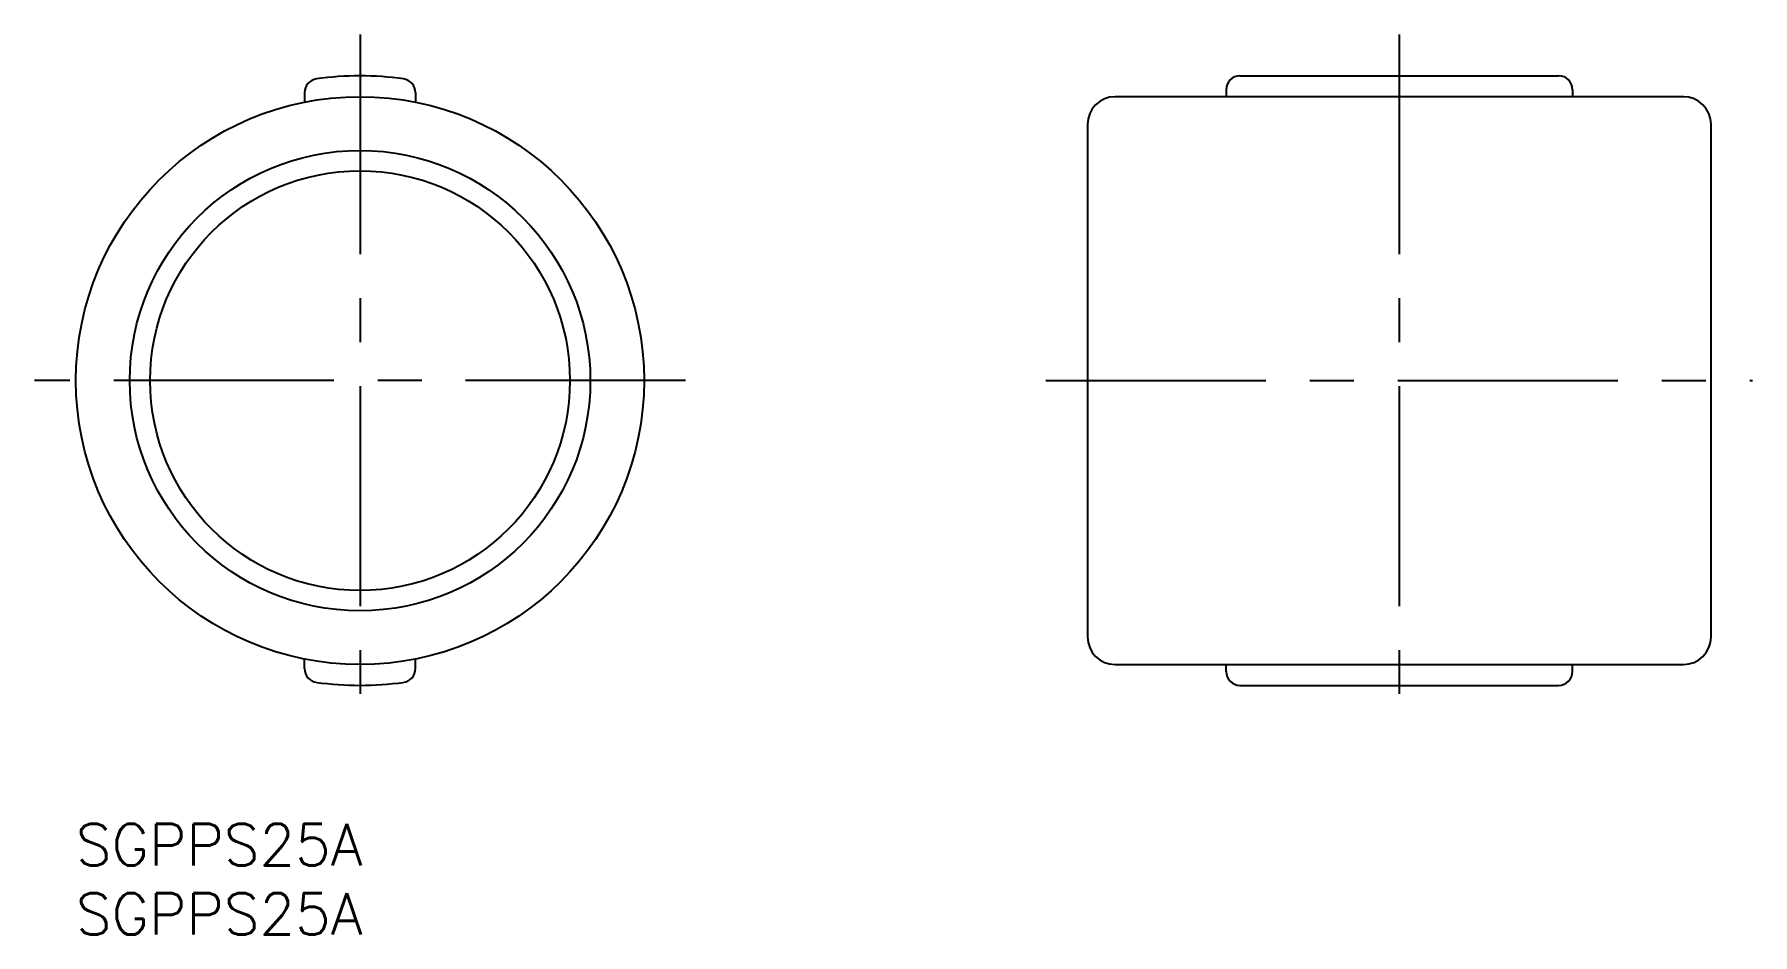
# Model space of a CAD drawing. Extents: x -3 to 121, y -8 to 57.
import ezdxf

# ---------------------------------------------------------------- set-up
doc = ezdxf.new("R2010")
doc.units = 0
doc.header["$LTSCALE"] = 0.5
doc.linetypes.add('CENTER', pattern=[50.8, 31.75, -6.35, 6.35, -6.35])
for name, color, linetype in [('MSM_CENTER', 1, 'CENTER'), ('MSM_CONTINUOUS', 7, 'CONTINUOUS'), ('MSM_NARROW', 5, 'CONTINUOUS'), ('MSM_PART_NUMBER', 7, 'CONTINUOUS')]:
    doc.layers.add(name, color=color, linetype=linetype)
doc.styles.get("Standard").update_dxf_attribs({"font": 'txt.shx', "height": 3, "bigfont": 'bigfont.shx'})

# ---------------------------------------------------------------- blocks, each defined once
blk = doc.blocks.new('*U5')
at = {"layer": 'MSM_PART_NUMBER'}
blk.add_text('SGPPS25A', height=3, dxfattribs=at).set_placement((0, -3))
blk = doc.blocks.new('*U6')
at = {"layer": 'MSM_PART_NUMBER'}
blk.add_text('SGPPS25A', height=3, dxfattribs=at).set_placement((0, -8))

msp = doc.modelspace()

# ---------------------------------------------------------------- linework, layer by layer
at = {"layer": 'MSM_CENTER'}
for p, q in [((20.5, 57), (20.5, 7)), ((95.5, 57), (95.5, 7)), ((44, 32), (-3, 32)), ((70, 32), (121, 32))]:
    msp.add_line(p, q, dxfattribs=at)
at = {"layer": 'MSM_CONTINUOUS'}
for p, q in [((84, 54), (107, 54)), ((16.5, 52.79), (16.5, 52.12)), ((24.5, 52.79), (24.5, 52.12)), ((116, 52.5), (75, 52.5)), ((83, 53), (83, 52.5)), ((108, 53), (108, 52.5)), ((73, 50.5), (73, 13.5)), ((118, 13.5), (118, 50.5)), ((16.5, 11.21), (16.5, 11.88)), ((24.5, 11.21), (24.5, 11.88)), ((75, 11.5), (116, 11.5)), ((83, 11), (83, 11.5)), ((108, 11), (108, 11.5)), ((84, 10), (107, 10))]:
    msp.add_line(p, q, dxfattribs=at)
for radius in [20.5, 15.15]:
    msp.add_circle((20.5, 32), radius, dxfattribs=at)
for centre, radius, start, end in [((17.5, 52.79), 1, 97.8375, 180), ((20.5, 31), 23, 82.1625, 97.8375), ((23.5, 52.79), 1, 0, 82.1625), ((84, 53), 1, 90, 180), ((107, 53), 1, 0, 90), ((75, 50.5), 2, 90, 180), ((116, 50.5), 2, 0, 90), ((75, 13.5), 2, 180, 270), ((116, 13.5), 2, 270, 0), ((17.5, 11.21), 1, 180, 262.1625), ((23.5, 11.21), 1, 277.8375, 0), ((20.5, 33), 23, 262.1625, 277.8375), ((84, 11), 1, 180, 270), ((107, 11), 1, 270, 360)]:
    msp.add_arc(centre, radius, start, end, dxfattribs=at)
at = {"layer": 'MSM_NARROW'}
msp.add_circle((20.5, 32), 16.62, dxfattribs=at)

# ---------------------------------------------------------------- block references
at = {"layer": 'MSM_CONTINUOUS'}
for name in ['*U5', '*U6']:
    msp.add_blockref(name, (0, 0), dxfattribs=at)

doc.saveas('drawing.dxf')
